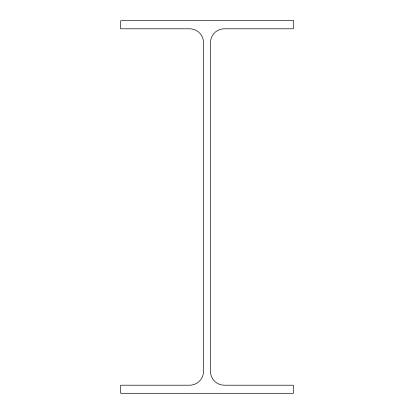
<?xml version="1.0" encoding="UTF-8"?>
<svg xmlns="http://www.w3.org/2000/svg" width="414" height="414" viewBox="0 0 414 414"><rect width="100%" height="100%" fill="white"/><g stroke="black" fill="none" stroke-linecap="round" stroke-linejoin="round"><path stroke-width="0.62" d="M293.371 20.7L120.629 20.7L120.629 28.794L189.684 28.794A13.848 13.848 0 0 1 203.538 42.647L203.538 371.353A13.848 13.848 0 0 1 189.684 385.206L120.629 385.206L120.629 393.3L293.371 393.3L293.371 385.206L224.316 385.206A13.848 13.848 0 0 1 210.462 371.353L210.462 42.647A13.848 13.848 0 0 1 224.316 28.794L293.371 28.794L293.371 20.7"/></g></svg>
